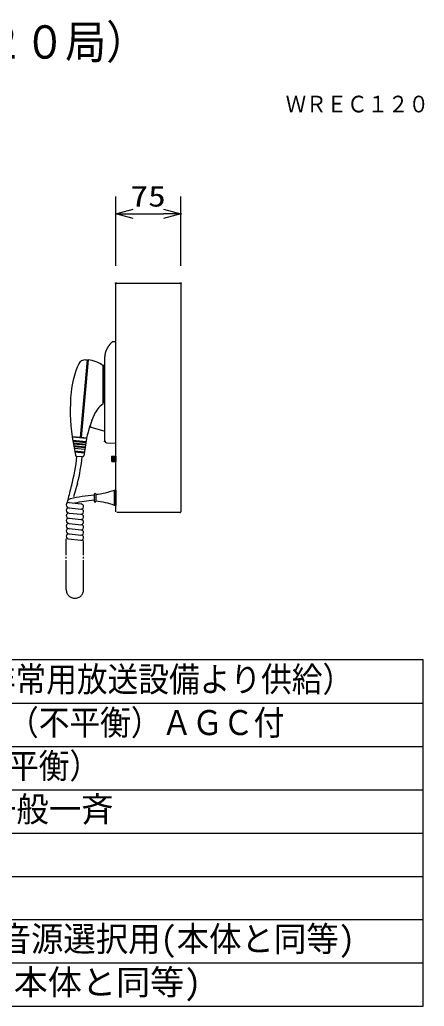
# Model space of a CAD drawing. Units: millimetres, scale not verified. Extents: x -63 to 63, y -57 to 57.
# Drawn here: x 15.9 to 62.6, y -56.5 to 57.4 of the extents above; entities that cross this region are included whole.
import ezdxf
from ezdxf.enums import TextEntityAlignment as Align

# ---------------------------------------------------------------- set-up
doc = ezdxf.new("R2010")
doc.units = ezdxf.units.MM
doc.header["$LTSCALE"] = 0.190236
doc.header["$PDMODE"] = 32
doc.header["$PDSIZE"] = 0.0951
doc.linetypes.add('LONG_CHAIN', pattern=[21, 18, -1, 1, -1])
for name, color, linetype in [('0-0_MOJI1', 2, 'Continuous'), ('0-1_TOUROKU', 1, 'Continuous'), ('0-2_GAIKEI', 1, 'Continuous'), ('0-3_WAKU', 3, 'Continuous'), ('0-4_DEFPOINTS', 7, 'Continuous')]:
    doc.layers.add(name, color=color, linetype=linetype)
doc.styles.add('ＭＳ ゴシック', font='')
doc.styles.get('ＭＳ ゴシック').set_extended_font_data('MS Gothic')

# ---------------------------------------------------------------- blocks, each defined once
blk = doc.blocks.new('_OPEN30')
at = {"layer": '0-4_DEFPOINTS'}
blk.add_line((0, 0), (-1, 0), dxfattribs=at)
blk.add_lwpolyline([(-1, 0.26795), (0, 0), (-1, -0.26795)], dxfattribs=at)

msp = doc.modelspace()

# ---------------------------------------------------------------- linework, layer by layer
at = {"layer": '0-2_GAIKEI', "color": 7}
for p, q in [((27.0188, 0.6), (27.0188, 26.9)), ((27.1188, 27), (34.4188, 27)), ((34.5188, 26.9), (34.5188, 0.6)), ((34.4188, 0.5), (27.1188, 0.5))]:
    msp.add_line(p, q, dxfattribs=at)
at = {"layer": '0-2_GAIKEI'}
for p, q in [((25.7488, 17.636), (25.7488, 18.5387)), ((25.7933, 18.9211), (25.7933, 18.9211)), ((25.7933, 18.921), (25.7933, 18.921)), ((22.9468, 9.1647), (23.7616, 18.1278)), ((23.8413, 18.1205), (23.0265, 9.1575)), ((23.5171, 18.1414), (23.7616, 18.1278)), ((23.7571, 18.078), (23.8368, 18.0707)), ((25.6488, 17.4842), (25.5224, 17.4842)), ((25.5488, 13.0451), (25.5488, 17.4633)), ((25.6488, 17.3537), (25.5488, 17.3628)), ((25.6488, 13.3372), (25.6488, 17.4842)), ((25.7488, 13.5445), (25.7488, 17.636)), ((25.5488, 13.1455), (25.6488, 13.3372)), ((25.7488, 8.7685), (25.7488, 13.5445)), ((24.0866, 10.4681), (24.3004, 11.2572)), ((24.1346, 10.3829), (24.1342, 10.3827)), ((24.1342, 10.3827), (25.6416, 9.9341)), ((22.9468, 9.1647), (21.9708, 9.2535)), ((21.9762, 9.2028), (22.3681, 7.1178)), ((23.6394, 9.0516), (21.9762, 9.2028)), ((22.0758, 9.1937), (22.0804, 9.2435)), ((22.9513, 9.2145), (23.031, 9.2073)), ((23.6439, 9.1014), (23.0265, 9.1575)), ((22.0434, 8.8452), (23.5818, 8.7054)), ((22.0626, 8.743), (23.5653, 8.6064)), ((22.1011, 8.5387), (23.5324, 8.4086)), ((22.1203, 8.4366), (23.5159, 8.3097)), ((22.1587, 8.2323), (23.483, 8.1119)), ((22.1779, 8.1301), (23.4665, 8.0129)), ((23.6394, 9.0516), (23.3083, 7.0622)), ((23.5398, 9.0606), (23.5443, 9.1104)), ((25.9383, 8.5688), (27.0188, 8.5122)), ((22.2163, 7.9258), (23.4336, 7.8151)), ((22.2739, 7.6193), (23.3842, 7.5184)), ((22.2931, 7.5171), (23.3677, 7.4195)), ((23.1467, 6.9375), (22.502, 6.9961)), ((26.5188, 6.9622), (26.5688, 7.0122)), ((26.5188, 6.9622), (26.5188, 6.4622)), ((26.5688, 7.0122), (26.5688, 6.4122)), ((26.5688, 7.0122), (27.0188, 7.0122)), ((26.5688, 6.9622), (27.0188, 6.9622)), ((26.5688, 6.9122), (27.0188, 6.9122)), ((27.0188, 7.0122), (27.0188, 6.4122)), ((26.5188, 6.4622), (26.5688, 6.4122)), ((26.5688, 6.8122), (27.0188, 6.8122)), ((26.5688, 6.7122), (27.0188, 6.7122)), ((26.5688, 6.6122), (27.0188, 6.6122)), ((26.5688, 6.5122), (27.0188, 6.5122)), ((26.5688, 6.4622), (27.0188, 6.4622)), ((26.5688, 6.4122), (27.0188, 6.4122)), ((22.59, 3.8819), (22.1436, 2.3025)), ((24.5188, 2.6122), (24.5188, 2.2122)), ((24.7188, 2.6122), (24.7188, 2.2122)), ((26.8688, 1.3222), (26.8688, 3.1022)), ((26.8688, 3.1022), (27.0188, 3.1022)), ((27.0188, 3.1022), (27.0188, 1.3222)), ((21.629, 1.6525), (23.0289, 1.5008)), ((24.5188, 2.2122), (24.5188, 1.8122)), ((24.7188, 2.2122), (24.7188, 1.8122)), ((27.0188, 1.3222), (26.8688, 1.3222)), ((21.6289, 1.0525), (23.029, 0.9008)), ((21.6289, 0.4525), (23.029, 0.3007)), ((21.629, -0.1475), (23.029, -0.2993)), ((21.629, -0.7475), (23.0289, -0.8993)), ((21.6289, -1.3475), (23.0289, -1.4993)), ((21.6289, -1.9475), (23.029, -2.0993)), ((21.5643, -2.5441), (22.9643, -2.6958))]:
    msp.add_line(p, q, dxfattribs=at)
at = {"layer": '0-2_GAIKEI', "linetype": 'LONG_CHAIN'}
for p, q in [((21.2966, -8.398), (21.2966, -2.5151)), ((23.2966, -8.398), (23.2966, -2.7318))]:
    msp.add_line(p, q, dxfattribs=at)
at = {"layer": '0-2_GAIKEI'}
for points in [[(26.0466, 19.5216), (26.0358, 19.5035), (26.0251, 19.4853), (26.0145, 19.467), (26.0041, 19.4486), (25.9938, 19.4301), (25.9837, 19.4116), (25.9738, 19.3929), (25.964, 19.3742), (25.9545, 19.3554), (25.9451, 19.3365), (25.9359, 19.3175), (25.927, 19.2984), (25.9183, 19.2792), (25.9098, 19.2599), (25.9016, 19.2405), (25.8936, 19.2211), (25.8859, 19.2015), (25.8784, 19.1818), (25.8711, 19.1621), (25.8639, 19.1422), (25.857, 19.1223), (25.8501, 19.1024), (25.8435, 19.0824), (25.8369, 19.0623), (25.8305, 19.0422), (25.8241, 19.0221), (25.8179, 19.0019), (25.8117, 18.9817), (25.8055, 18.9615), (25.7994, 18.9412), (25.7933, 18.921)], [(26.5479, 20.1722), (26.5338, 20.1565), (26.5197, 20.1408), (26.5056, 20.1251), (26.4916, 20.1094), (26.4775, 20.0936), (26.4635, 20.0778), (26.4495, 20.062), (26.4356, 20.0462), (26.4217, 20.0303), (26.4079, 20.0144), (26.3941, 19.9984), (26.3804, 19.9824), (26.3667, 19.9664), (26.3531, 19.9502), (26.3396, 19.934), (26.3262, 19.9178), (26.3129, 19.9014), (26.2997, 19.885), (26.2866, 19.8685), (26.2735, 19.852), (26.2606, 19.8353), (26.2478, 19.8186), (26.2351, 19.8017), (26.2225, 19.7848), (26.2101, 19.7678), (26.1977, 19.7507), (26.1854, 19.7336), (26.1733, 19.7163), (26.1612, 19.699), (26.1493, 19.6816), (26.1374, 19.6641), (26.1257, 19.6466), (26.1141, 19.629), (26.1026, 19.6113), (26.0912, 19.5935), (26.0799, 19.5756), (26.0687, 19.5577), (26.0576, 19.5397), (26.0466, 19.5216)], [(26.5479, 20.1723), (26.5486, 20.1729), (26.5493, 20.1736), (26.5499, 20.1742), (26.5506, 20.1749), (26.5513, 20.1755), (26.552, 20.1762), (26.5526, 20.1768), (26.5533, 20.1775), (26.554, 20.1781), (26.5547, 20.1787), (26.5554, 20.1794), (26.5561, 20.18), (26.5568, 20.1806), (26.5576, 20.1812), (26.5583, 20.1818), (26.559, 20.1823), (26.5598, 20.1829), (26.5605, 20.1835), (26.5613, 20.184), (26.562, 20.1846), (26.5628, 20.1851), (26.5636, 20.1856), (26.5644, 20.1862), (26.5652, 20.1867), (26.566, 20.1872), (26.5668, 20.1877), (26.5676, 20.1882), (26.5684, 20.1886), (26.5692, 20.1891), (26.57, 20.1896), (26.5708, 20.19), (26.5717, 20.1905), (26.5725, 20.1909), (26.5733, 20.1914), (26.5742, 20.1918), (26.575, 20.1922), (26.5759, 20.1926), (26.5767, 20.193), (26.5776, 20.1934)], [(26.5776, 20.1934), (26.5785, 20.1938), (26.5793, 20.1941), (26.5802, 20.1945), (26.5811, 20.1948), (26.582, 20.1952), (26.5828, 20.1955), (26.5837, 20.1958), (26.5846, 20.1961), (26.5855, 20.1964), (26.5864, 20.1966), (26.5873, 20.1969), (26.5882, 20.1971), (26.5891, 20.1973), (26.59, 20.1976), (26.5909, 20.1978), (26.5919, 20.198), (26.5928, 20.1981), (26.5937, 20.1983), (26.5946, 20.1985), (26.5955, 20.1986), (26.5965, 20.1988), (26.5974, 20.1989), (26.5983, 20.1991), (26.5993, 20.1992), (26.6002, 20.1993), (26.6011, 20.1995), (26.6021, 20.1996), (26.603, 20.1997), (26.6039, 20.1998), (26.6049, 20.1999), (26.6058, 20.2001)], [(26.7887, 20.2135), (26.7828, 20.2131), (26.7769, 20.2127), (26.771, 20.2122), (26.7651, 20.2118), (26.7592, 20.2114), (26.7533, 20.2109), (26.7474, 20.2105), (26.7415, 20.2101), (26.7356, 20.2096), (26.7297, 20.2092), (26.7238, 20.2087), (26.7179, 20.2083), (26.712, 20.2079), (26.7061, 20.2074), (26.7002, 20.207), (26.6943, 20.2066), (26.6884, 20.2061), (26.6825, 20.2057), (26.6766, 20.2053), (26.6707, 20.2048), (26.6648, 20.2044), (26.6589, 20.204), (26.653, 20.2035), (26.6471, 20.2031), (26.6412, 20.2027), (26.6353, 20.2022), (26.6294, 20.2018), (26.6235, 20.2014), (26.6176, 20.2009), (26.6117, 20.2005), (26.6058, 20.2001)], [(27.0188, 20.2305), (27.0129, 20.23), (27.007, 20.2296), (27.0011, 20.2292), (26.9952, 20.2287), (26.9893, 20.2283), (26.9834, 20.2279), (26.9775, 20.2274), (26.9716, 20.227), (26.9657, 20.2266), (26.9598, 20.2261), (26.9539, 20.2257), (26.948, 20.2253), (26.9421, 20.2248), (26.9362, 20.2244), (26.9303, 20.224), (26.9244, 20.2235), (26.9185, 20.2231), (26.9126, 20.2227), (26.9067, 20.2222), (26.9008, 20.2218), (26.8949, 20.2213), (26.889, 20.2209), (26.8831, 20.2205), (26.8772, 20.22), (26.8713, 20.2196), (26.8654, 20.2192), (26.8595, 20.2187), (26.8536, 20.2183), (26.8477, 20.2179), (26.8418, 20.2174), (26.8359, 20.217), (26.83, 20.2166), (26.8241, 20.2161), (26.8182, 20.2157), (26.8123, 20.2153), (26.8064, 20.2148), (26.8005, 20.2144), (26.7946, 20.214), (26.7887, 20.2135)], [(25.7521, 18.6233), (25.7517, 18.6156), (25.7513, 18.6079), (25.751, 18.6002), (25.7507, 18.5925), (25.7504, 18.5848), (25.7501, 18.577), (25.7498, 18.5693), (25.7496, 18.5616), (25.7493, 18.5539), (25.749, 18.5461), (25.7488, 18.5384)], [(25.7933, 18.921), (25.7918, 18.9134), (25.7902, 18.9059), (25.7887, 18.8983), (25.7872, 18.8907), (25.7857, 18.8831), (25.7842, 18.8755), (25.7827, 18.868), (25.7813, 18.8604), (25.7798, 18.8528), (25.7784, 18.8452), (25.777, 18.8376), (25.7756, 18.83), (25.7742, 18.8224), (25.7729, 18.8148), (25.7716, 18.8072), (25.7703, 18.7996), (25.769, 18.792), (25.7678, 18.7844), (25.7667, 18.7768), (25.7655, 18.7691), (25.7644, 18.7615), (25.7634, 18.7539), (25.7623, 18.7462), (25.7614, 18.7386), (25.7605, 18.7309), (25.7596, 18.7233), (25.7588, 18.7156), (25.758, 18.708), (25.7573, 18.7003), (25.7566, 18.6926), (25.756, 18.6849), (25.7554, 18.6773), (25.7548, 18.6696), (25.7543, 18.6619), (25.7538, 18.6542), (25.7533, 18.6465), (25.7529, 18.6388), (25.7524, 18.6311), (25.7521, 18.6233)]]:
    msp.add_lwpolyline(points, dxfattribs=at)
at = {"layer": '0-2_GAIKEI', "color": 7}
for centre, start, end in [((27.1188, 26.9), 90, 180), ((34.4188, 26.9), 0, 90), ((34.4188, 0.6), 270, 0)]:
    msp.add_arc(centre, 0.1, start, end, dxfattribs=at)
at = {"layer": '0-2_GAIKEI'}
for centre, radius, start, end in [((31.8118, 13.4572), 10, 155.0184, 174.68466), ((36.7444, 3.9735), 14, 156.40218, 156.40218), ((23.4725, 17.3427), 0.8, 86.80487, 155.0184), ((23.6686, 15.1255), 3, 51.1916, 86.70081), ((44.4616, 12.3285), 22.7, 174.80557, 187.78536), ((27.2542, 10.577), 3, 124.64328, 156.40217), ((37.3344, 6.1735), 14, 156.40218, 167.92854), ((24.1542, 10.4498), 0.07, 164.8461, 253.42599), ((26.6642, 8.377), 3, 156.40217, 156.40218), ((25.5988, 9.7903), 0.15, 0, 73.42599), ((25.9488, 8.7685), 0.2, 180, 267), ((3.8675, 8.7853), 18.7539, 343.94472, 354.51602), ((22.5156, 7.1455), 0.15, 190.64532, 264.80557), ((3.8675, 8.7853), 19.3539, 345.32382, 354.51602), ((23.1603, 7.0869), 0.15, 264.80557, 350.54954), ((32.5833, 0.1901), 11.2235, 162.3203, 171.02892), ((26.8035, -20.8371), 23.4767, 95.58469, 102.36105), ((24.6188, 2.6122), 0.1, 0, 180), ((24.057, 10.4777), 7.8933, 274.80924, 290.86839), ((21.5966, 1.3542), 0.3, 83.81307, 263.81478), ((22.8144, 1.1539), 1.5341, 154.01691, 170.82184), ((21.8848, 1.607), 0.5, 102.36105, 154.01691), ((26.7922, -20.8637), 22.9066, 95.72946, 101.46014), ((22.9966, 1.2025), 0.3, 263.81276, 83.81509), ((24.6188, 1.8122), 0.1, 180, 0), ((24.057, -6.0533), 7.8933, 69.13161, 85.19076), ((21.5966, 0.7542), 0.3, 83.81307, 263.81478), ((21.5966, 0.1542), 0.3, 83.81307, 263.81478), ((22.9966, 0.6025), 0.3, 263.81276, 83.81509), ((22.9966, 0.0025), 0.3, 263.81276, 83.81509), ((21.5966, -0.4458), 0.3, 83.81307, 263.81478), ((21.5966, -1.0458), 0.3, 83.81307, 263.81478), ((22.9966, -0.5975), 0.3, 263.81276, 83.81509), ((22.9966, -1.1975), 0.3, 263.81276, 83.81509), ((21.5966, -1.6458), 0.3, 83.81307, 263.81478), ((21.5966, -2.2458), 0.3, 83.81307, 263.81478), ((22.9966, -1.7975), 0.3, 263.81276, 83.81509), ((22.9966, -2.3975), 0.3, 263.81276, 83.81509)]:
    msp.add_arc(centre, radius, start, end, dxfattribs=at)
at = {"layer": '0-2_GAIKEI', "linetype": 'LONG_CHAIN'}
msp.add_arc((22.2966, -8.398), 1, 180, 0, dxfattribs=at)
at = {"layer": '0-2_GAIKEI'}
msp.add_point((25.7488, 8.7185), dxfattribs=at)
at = {"layer": '0-3_WAKU'}
for p, q in [((27.0188, 29), (27.0188, 37.0001)), ((34.5188, 29), (34.5188, 37.0001)), ((29.0188, 35.0001), (32.5188, 35.0001))]:
    msp.add_line(p, q, dxfattribs=at)
at = {"layer": '0-3_WAKU', "color": 4}
for p, q in [((62.5001, -16.5), (-62.5001, -16.5)), ((62.5001, -56.5001), (62.5001, -16.5)), ((-62.5001, -56.5001), (62.5001, -56.5001))]:
    msp.add_line(p, q, dxfattribs=at)
at = {"layer": '0-3_WAKU', "color": 1}
for p, q in [((-62.5001, -21.5), (62.5001, -21.5)), ((-62.5001, -26.5), (62.5001, -26.5)), ((-62.5001, -31.5001), (62.5001, -31.5001)), ((-62.5001, -36.5001), (62.5001, -36.5001)), ((-62.5001, -41.5001), (62.5001, -41.5001)), ((-62.5001, -46.5001), (62.5001, -46.5001)), ((-62.5001, -51.5001), (62.5001, -51.5001))]:
    msp.add_line(p, q, dxfattribs=at)
at = {"layer": '0-4_DEFPOINTS'}
for p in [(34.5188, 35.0001), (27.0188, 27), (34.5188, 27)]:
    msp.add_point(p, dxfattribs=at)

# ---------------------------------------------------------------- block references
at = {"layer": '0-3_WAKU', "xscale": 2, "yscale": 2, "rotation": 180}
msp.add_blockref('_OPEN30', (27.0188, 35.0001), dxfattribs=at)
at = {"layer": '0-3_WAKU', "xscale": 2, "yscale": 2}
msp.add_blockref('_OPEN30', (34.5188, 35.0001), dxfattribs=at)

# ---------------------------------------------------------------- texts
at = {"layer": '0-0_MOJI1', "style": 'ＭＳ ゴシック'}
for s, height, width, p in [('壁掛形非常リモコン（２０局）', 3.848, 0.9, (-35.5001, 51.7599)), ('ＤＣ２４Ｖ（壁掛形非常用放送設備より供給）', 2.887, 0.9, (-20, -21.0552)), ('－５８ｄＢ\u3000６００Ω（不平衡）ＡＧＣ付', 2.887, 0.9, (-20, -26.0552)), ('０ｄＢＶ\u3000６００Ω（平衡）', 2.887, 0.9, (-20, -31.0552)), ('２０局＋優先一斉+一般一斉', 2.887, 0.95, (-20, -36.0552)), ('５個：放送又は内蔵音源選択用(本体と同等)', 2.887, 0.95, (-20.1915, -51.0322))]:
    msp.add_text(s, height=height, dxfattribs=dict(at, width=width)).set_placement(p, align=Align.BOTTOM_LEFT)
msp.add_text('上り4音/下り４音 (本体と同等)', height=2.887, dxfattribs=at).set_placement((-20.1915, -56.0322), align=Align.BOTTOM_LEFT)
at = {"layer": '0-1_TOUROKU', "style": 'ＭＳ ゴシック', "width": 0.9}
msp.add_text('ＷＲＥＣ１２０', height=1.925, dxfattribs=at).set_placement((46.6334, 46.13), align=Align.BOTTOM_LEFT)
at = {"layer": '0-3_WAKU', "style": 'ＭＳ ゴシック', "width": 1.25}
msp.add_text('75', height=2.406, dxfattribs=at).set_placement((28.7019, 35.1096), align=Align.BOTTOM_LEFT)

doc.saveas('drawing.dxf')
